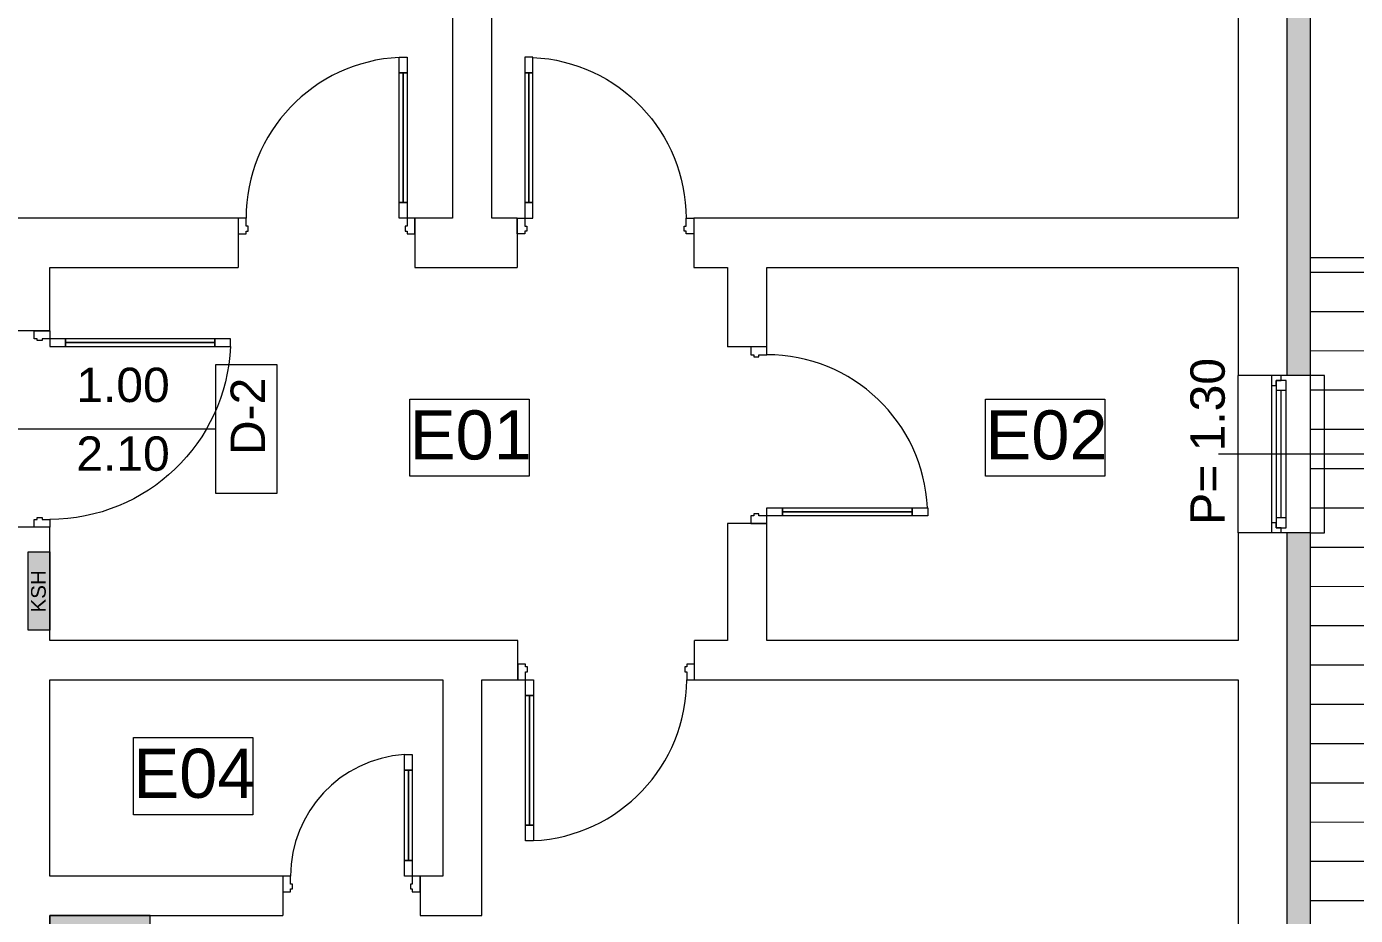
# Model space of a CAD drawing. Header units: feet. Extents: x 2796058 to 2855058, y -67651 to -26651.
# Drawn here: x 2828749 to 2835516, y -46059 to -41532 of the extents above; entities that cross this region are included whole.
import ezdxf
from ezdxf.enums import TextEntityAlignment as Align

# ---------------------------------------------------------------- set-up
doc = ezdxf.new("R2010")
doc.units = ezdxf.units.FT
doc.header["$MEASUREMENT"] = 0
doc.layers.add('0_muret e jashtme', color=7, linetype='Continuous')
doc.layers.add('Dimensioning - General', color=7, linetype='Continuous')
for name, color, linetype, lineweight in [('0_muret e jashtme_Pen_No__1', 7, 'Continuous', 0), ('ARCHICAD Door Markers_Pen_No__60', 230, 'Continuous', 0), ('ARCHICAD Doors_Pen_No__1', 7, 'Continuous', 0), ('ARCHICAD Doors_Pen_No__60', 230, 'Continuous', 0), ('ARCHICAD Window Markers_Pen_No__20', 1, 'Continuous', 0), ('ARCHICAD Windows_Pen_No__20', 1, 'Continuous', 0), ('Dimensioning - General_Pen_No__1', 7, 'Continuous', 0), ('Shell - Roof_Pen_No__1', 7, 'Continuous', 0), ('Structural - Bearing_Pen_No__1', 7, 'Continuous', 0), ('Text blocks_Pen_No__1', 7, 'Continuous', 0), ('Text blocks_Pen_No__2', 8, 'Continuous', 0)]:
    doc.layers.add(name, color=color, linetype=linetype, lineweight=lineweight)
for name, color, linetype, lineweight, true_color in [('0_muret e jashtme_Pen_No__14', 7, 'Continuous', 0, 0xbd8b17), ('Structural - Bearing_Pen_No__105', 7, 'Continuous', 0, 0xcae6ff), ('Structural - Bearing_Pen_No__65', 7, 'Continuous', 0, 0x80c2ff)]:
    doc.layers.add(name, color=color, linetype=linetype, lineweight=lineweight, true_color=true_color)
doc.styles.add('GENERATED_STYLE_1', font='arial.ttf')
doc.dimstyles.new('GENERATED_STYLE__1', dxfattribs={"dimtxt": 250, "dimasz": 190, "dimexe": 0.18, "dimexo": 3, "dimgap": 0.09, "dimtad": 1, "dimtih": 1, "dimtoh": 1, "dimlfac": 0.001, "dimzin": 0, "dimdsep": 46, "dimtxsty": 'GENERATED_STYLE_1', "dimblk": 'ARROWHEAD_2', "dimblk1": 'ARROWHEAD_2', "dimblk2": 'ARROWHEAD_2', "dimcen": 0.09, "dimclrd": 7, "dimclre": 7, "dimclrt": 7, "dimadec": 0, "dimazin": 0, "dimtfac": 1, "dimtdec": 4, "dimtmove": 0, "dimatfit": 3, "dimfxl": 1, "dimtolj": 1, "dimtzin": 0, "dimarcsym": 0})
doc.dimstyles.new('GENERATED_STYLE__2', dxfattribs={"dimtxt": 250, "dimasz": 190, "dimexe": 0.18, "dimexo": 3, "dimgap": 0.09, "dimtad": 1, "dimlfac": 0.001, "dimzin": 0, "dimdsep": 46, "dimtxsty": 'GENERATED_STYLE_1', "dimblk": 'ARROWHEAD_2', "dimblk1": 'ARROWHEAD_2', "dimblk2": 'ARROWHEAD_2', "dimcen": 0.09, "dimclrd": 7, "dimclre": 7, "dimclrt": 7, "dimadec": 0, "dimazin": 0, "dimtfac": 1, "dimtdec": 4, "dimtmove": 0, "dimatfit": 3, "dimfxl": 1, "dimtolj": 1, "dimtzin": 0, "dimarcsym": 0})
pattern_1 = [(90, (2247653.822, -76424.967), (-34.6410162, 0), [20, -40]), (90, (2247636.502, -76394.967), (-34.6410162, 0), [20, -40]), (150, (2247653.822, -76404.967), (17.320508, 30), [20, -40]), (150, (2247619.18, -76404.967), (17.320508, 30), [20, -40]), (210, (2247653.822, -76424.967), (-17.320508, 30), [20, -40]), (210, (2247619.18, -76424.967), (-17.320508, 30), [20, -40])]

# ---------------------------------------------------------------- blocks, each defined once
blk = doc.blocks.new('Window 22')
at = {"layer": 'ARCHICAD Windows_Pen_No__20', "color": 1, "linetype": 'Continuous', "lineweight": 0}
for p, q in [((-400, 150), (-400, 220)), ((-400, 220), (400, 220)), ((400, 220), (400, 150)), ((-400, 150), (-400, 30)), ((400, 150), (400, 30)), ((-400, 30), (-400, 0)), ((-400, 0), (-375, 0)), ((-400, 0), (-400, -50)), ((-400, 0), (-400, -50)), ((-375, 25), (-325, 25)), ((-375, -25), (-375, 25)), ((-375, 0), (-375, -25)), ((-325, 25), (325, 25)), ((-325, 25), (-325, -25)), ((-325, 25), (325, 25)), ((-325, 0), (325, 0)), ((325, -25), (325, 25)), ((325, 25), (375, 25)), ((375, 25), (375, -25)), ((375, -25), (375, 0)), ((375, 0), (400, 0)), ((400, 30), (400, 0)), ((400, 0), (400, -50)), ((400, 0), (400, -50)), ((-350, -50), (-400, -50)), ((-400, -50), (-400, -220)), ((-375, -25), (-350, -25)), ((-325, -25), (-375, -25)), ((-350, -25), (-350, -50)), ((350, -50), (-350, -50)), ((325, -25), (-325, -25)), ((375, -25), (325, -25)), ((350, -50), (350, -25)), ((350, -25), (375, -25)), ((400, -50), (350, -50)), ((400, -50), (400, -220)), ((-400, -220), (400, -220))]:
    blk.add_line(p, q, dxfattribs=at)
blk = doc.blocks.new('W Marker 22')
at = {"layer": 'ARCHICAD Window Markers_Pen_No__20', "color": 1, "linetype": 'Continuous', "lineweight": 0}
for p, q in [((354.4, 975), (-354.4, 975)), ((-354.4, 975), (-354.4, 725)), ((354.4, 725), (354.4, 975)), ((-354.4, 725), (354.4, 725)), ((0, 725), (0, -470))]:
    blk.add_line(p, q, dxfattribs=at)
at = {"layer": 'ARCHICAD Window Markers_Pen_No__20', "color": 1, "lineweight": 0, "style": 'GENERATED_STYLE_1'}
for tag, rotation, p in [('AC_MarkerText_1', 180, (220, 1054.6)), ('AC_MarkerText_2_0', 270, (-322.5, 657.1)), ('AC_MarkerText_2_1', 270, (27.5, 657.1)), ('AC_MarkerText_4', 180, (416.8, -328))]:
    blk.add_attdef(tag, text='', height=175, rotation=rotation, dxfattribs=at).set_placement(p, align=Align.BOTTOM_LEFT)
blk = doc.blocks.new('Wall_6', base_point=(2834918.2, -38858.5))
at = {"layer": '0_muret e jashtme_Pen_No__14', "linetype": 'Continuous', "lineweight": 0, "true_color": 0xbd8b17}
h = blk.add_hatch(dxfattribs=at)
h.set_pattern_fill('STYROFOAM_SM_INSULATION', color=42, style=0, pattern_type=2)
h.set_pattern_definition(pattern_1)
h.paths.add_polyline_path([(2835168.2, -38858.5), (2835168.2, -43309.5), (2835288.2, -43309.5), (2835288.2, -38858.5)])
h = blk.add_hatch(dxfattribs=at)
h.set_pattern_fill('STYROFOAM_SM_INSULATION', color=42, style=0, pattern_type=2)
h.set_pattern_definition(pattern_1)
h.paths.add_polyline_path([(2835288.2, -44109.5), (2835168.2, -44109.5), (2835168.2, -49208.5), (2835288.2, -49328.5)])
at = {"layer": '0_muret e jashtme_Pen_No__1', "color": 7, "linetype": 'Continuous', "lineweight": 0}
for p, q in [((2835168.2, -43309.5), (2835168.2, -38858.5)), ((2835088.2, -43309.5), (2834918.2, -43309.5)), ((2835138.2, -43309.5), (2835088.2, -43309.5)), ((2835168.2, -43309.5), (2835138.2, -43309.5)), ((2835288.2, -43309.5), (2835168.2, -43309.5)), ((2835088.2, -44109.5), (2834918.2, -44109.5)), ((2835138.2, -44109.5), (2835088.2, -44109.5)), ((2835168.2, -44109.5), (2835138.2, -44109.5)), ((2835168.2, -49208.5), (2835168.2, -44109.5)), ((2835288.2, -44109.5), (2835168.2, -44109.5))]:
    blk.add_line(p, q, dxfattribs=at)
at = {"layer": '0_muret e jashtme_Pen_No__1', "color": 7, "linetype": 'Continuous', "lineweight": 0, "flags": 128}
for points in [[(2834918.2, -38858.5), (2834918.2, -42508.5)], [(2835288.2, -43309.5), (2835288.2, -38858.5)], [(2834918.2, -42758.5), (2834918.2, -43309.5)], [(2834918.2, -44109.5), (2834918.2, -44658.5)], [(2835288.2, -49328.5), (2835288.2, -44109.5)], [(2834918.2, -44858.5), (2834918.2, -48958.5)]]:
    blk.add_lwpolyline(points, dxfattribs=at)
at = {"layer": 'ARCHICAD Window Markers_Pen_No__20', "color": 1, "linetype": 'Continuous', "lineweight": 0}
ref = blk.add_blockref('W Marker 22', (2835288.2, -43709.5), dxfattribs=dict(at, rotation=270))
ref.add_attrib('AC_MarkerText_1', 'ë-6', dxfattribs={"color": 1, "lineweight": 0, "height": 175, "rotation": 90, "style": 'GENERATED_STYLE_1'}).set_placement((2836285.7, -43872.4), align=Align.BOTTOM_LEFT)
ref.add_attrib('AC_MarkerText_2', '80', dxfattribs={"color": 1, "lineweight": 0, "height": 175, "rotation": 360, "style": 'GENERATED_STYLE_1'}).set_placement((2835622.6, -43974.9), align=Align.BOTTOM_LEFT)
ref.add_attrib('AC_MarkerText_2_1', '80', dxfattribs={"color": 1, "lineweight": 0, "height": 175, "rotation": 360, "style": 'GENERATED_STYLE_1'}).set_placement((2835622.6, -43624.9), align=Align.BOTTOM_LEFT)
ref.add_attrib('AC_MarkerText_4', 'P= 1.30', dxfattribs={"color": 1, "lineweight": 0, "height": 175, "rotation": 90, "style": 'GENERATED_STYLE_1'}).set_placement((2834903.2, -44069.3), align=Align.BOTTOM_LEFT)
at = {"layer": 'ARCHICAD Windows_Pen_No__20', "color": 1, "linetype": 'Continuous', "lineweight": 0, "xscale": -1, "zscale": 1000, "rotation": 269.9999999521411}
blk.add_blockref('Window 22', (2835138.2, -43709.5), dxfattribs=at)
blk = doc.blocks.new('Wall_9', base_point=(2831118.2, -38858.5))
at = {"layer": '0_muret e jashtme_Pen_No__1', "color": 7, "linetype": 'Continuous', "lineweight": 0, "flags": 128}
for points in [[(2830918.2, -38858.5), (2830918.2, -42508.5)], [(2831118.2, -42508.5), (2831118.2, -38858.5)]]:
    blk.add_lwpolyline(points, dxfattribs=at)
blk = doc.blocks.new('Storefront 22')
at = {"layer": 'ARCHICAD Doors_Pen_No__1', "color": 7, "linetype": 'Continuous', "lineweight": 0}
for p, q in [((370, 740), (370, 820)), ((370, 820), (410, 820)), ((410, 820), (410, 740)), ((370, 740), (390, 740)), ((370, 80), (370, 740)), ((410, 740), (370, 740)), ((390, 740), (410, 740)), ((390, 80), (390, 740)), ((390, 740), (390, 80)), ((390, 740), (390, 80)), ((410, 740), (410, 80)), ((390, 80), (370, 80)), ((370, 0), (370, 80)), ((370, 80), (410, 80)), ((410, 80), (390, 80)), ((410, 80), (410, 0)), ((-450, 0), (-450, -80)), ((-410, 0), (-450, 0)), ((-450, 0), (-450, -80)), ((-450, 0), (-450, -80)), ((-410, -40), (-410, 0)), ((410, 0), (370, 0)), ((410, 0), (410, -40)), ((450, 0), (410, 0)), ((450, -80), (450, 0)), ((450, 0), (450, -80)), ((450, 0), (450, -80)), ((-400, -40), (-410, -40)), ((-410, -80), (-410, -65.4)), ((-410, -65.4), (-400, -65.4)), ((-400, -65.4), (-400, -40)), ((410, -40), (400, -40)), ((400, -40), (400, -65.4)), ((400, -65.4), (410, -65.4)), ((410, -65.4), (410, -80)), ((-450, -80), (-410, -80)), ((-450, -80), (-450, -250)), ((410, -80), (450, -80)), ((450, -80), (450, -250))]:
    blk.add_line(p, q, dxfattribs=at)
blk.add_arc((410, 0), 820, 92.79603, 180, dxfattribs=at)
blk = doc.blocks.new('Wall_11', base_point=(2834918.2, -42508.5))
at = {"layer": '0_muret e jashtme_Pen_No__1', "color": 7, "linetype": 'Continuous', "lineweight": 0}
for p, q in [((2829827, -42508.5), (2829827, -42588.5)), ((2830727, -42508.5), (2830727, -42588.5)), ((2831247.4, -42508.5), (2831247.4, -42588.5)), ((2832147.4, -42508.5), (2832147.4, -42588.5)), ((2829827, -42588.5), (2829827, -42758.5)), ((2830727, -42588.5), (2830727, -42758.5)), ((2831247.4, -42588.5), (2831247.4, -42758.5)), ((2832147.4, -42588.5), (2832147.4, -42758.5))]:
    blk.add_line(p, q, dxfattribs=at)
at = {"layer": '0_muret e jashtme_Pen_No__1', "color": 7, "linetype": 'Continuous', "lineweight": 0, "flags": 128}
for points in [[(2829827, -42508.5), (2827568.2, -42508.5)], [(2830918.2, -42508.5), (2830727, -42508.5)], [(2831247.4, -42508.5), (2831118.2, -42508.5)], [(2834918.2, -42508.5), (2832147.4, -42508.5)], [(2828868.2, -42758.5), (2829827, -42758.5)], [(2830727, -42758.5), (2831247.4, -42758.5)], [(2832147.4, -42758.5), (2832318.2, -42758.5)], [(2832518.2, -42758.5), (2834918.2, -42758.5)]]:
    blk.add_lwpolyline(points, dxfattribs=at)
at = {"layer": 'ARCHICAD Doors_Pen_No__1', "color": 7, "linetype": 'Continuous', "lineweight": 0, "zscale": 1000}
blk.add_blockref('Storefront 22', (2830277, -42508.5), dxfattribs=at)
at = {"layer": 'ARCHICAD Doors_Pen_No__1', "color": 7, "linetype": 'Continuous', "lineweight": 0, "xscale": -1, "zscale": 1000}
blk.add_blockref('Storefront 22', (2831697.4, -42508.5), dxfattribs=at)
blk = doc.blocks.new('Storefront 22_2')
at = {"layer": 'ARCHICAD Doors_Pen_No__60', "color": 230, "linetype": 'Continuous', "lineweight": 0}
for p, q in [((420, 840), (420, 920)), ((420, 920), (460, 920)), ((460, 920), (460, 840)), ((420, 840), (440, 840)), ((420, 80), (420, 840)), ((460, 840), (420, 840)), ((440, 840), (460, 840)), ((440, 80), (440, 840)), ((440, 840), (440, 80)), ((440, 840), (440, 80)), ((460, 840), (460, 80)), ((440, 80), (420, 80)), ((420, 0), (420, 80)), ((420, 80), (460, 80)), ((460, 80), (440, 80)), ((460, 80), (460, 0)), ((-500, 0), (-500, -80)), ((-460, 0), (-500, 0)), ((-500, 0), (-500, -80)), ((-500, 0), (-500, -80)), ((-460, -40), (-460, 0)), ((460, 0), (420, 0)), ((460, 0), (460, -40)), ((500, 0), (460, 0)), ((500, -80), (500, 0)), ((500, 0), (500, -80)), ((500, 0), (500, -80)), ((-450, -40), (-460, -40)), ((-460, -80), (-460, -65.4)), ((-460, -65.4), (-450, -65.4)), ((-450, -65.4), (-450, -40)), ((460, -40), (450, -40)), ((450, -40), (450, -65.4)), ((450, -65.4), (460, -65.4)), ((460, -65.4), (460, -80)), ((-500, -80), (-460, -80)), ((-500, -80), (-500, -250)), ((460, -80), (500, -80)), ((500, -80), (500, -250))]:
    blk.add_line(p, q, dxfattribs=at)
blk.add_arc((460, 0), 920, 92.49191, 180, dxfattribs=at)
blk = doc.blocks.new('D Marker 22_2')
at = {"layer": 'ARCHICAD Door Markers_Pen_No__60', "color": 230, "linetype": 'Continuous', "lineweight": 0}
for p, q in [((0, -1092.9), (0, 300)), ((-327.2, -1092.9), (-327.2, -1407.1)), ((327.2, -1092.9), (-327.2, -1092.9)), ((327.2, -1407.1), (327.2, -1092.9)), ((-327.2, -1407.1), (327.2, -1407.1))]:
    blk.add_line(p, q, dxfattribs=at)
at = {"layer": 'ARCHICAD Door Markers_Pen_No__60', "color": 230, "lineweight": 0, "style": 'GENERATED_STYLE_1'}
for tag, rotation, p in [('AC_MarkerText_3', 270, (-322.5, -327.3)), ('A', 270, (27.5, -327.3)), ('AC_MarkerText_1', 180, (192.8, -1042.5))]:
    blk.add_attdef(tag, text='', height=175, rotation=rotation, dxfattribs=at).set_placement(p, align=Align.BOTTOM_LEFT)
blk = doc.blocks.new('Wall_20', base_point=(2828868.2, -48058.5))
at = {"layer": '0_muret e jashtme_Pen_No__1', "color": 7, "linetype": 'Continuous', "lineweight": 0}
for p, q in [((2828788.2, -43081.6), (2828618.2, -43081.6)), ((2828868.2, -43081.6), (2828788.2, -43081.6)), ((2828788.2, -44081.6), (2828618.2, -44081.6)), ((2828868.2, -44081.6), (2828788.2, -44081.6))]:
    blk.add_line(p, q, dxfattribs=at)
at = {"layer": '0_muret e jashtme_Pen_No__1', "color": 7, "linetype": 'Continuous', "lineweight": 0, "flags": 128}
for points in [[(2828618.2, -42758.5), (2828618.2, -43081.6)], [(2828868.2, -43081.6), (2828868.2, -42758.5)], [(2828618.2, -44081.6), (2828618.2, -48058.5)], [(2828868.2, -44658.5), (2828868.2, -44081.6)], [(2828868.2, -45858.5), (2828868.2, -44858.5)], [(2828868.2, -48058.5), (2828868.2, -46058.5)]]:
    blk.add_lwpolyline(points, dxfattribs=at)
at = {"layer": 'ARCHICAD Door Markers_Pen_No__60', "color": 230, "linetype": 'Continuous', "lineweight": 0}
ref = blk.add_blockref('D Marker 22_2', (2828618.2, -43581.6), dxfattribs=dict(at, rotation=90))
ref.add_attrib('A', '1.00', dxfattribs={"color": 230, "lineweight": 0, "height": 175, "rotation": 360, "style": 'GENERATED_STYLE_1'}).set_placement((2829002.6, -43496.9), align=Align.BOTTOM_LEFT)
ref.add_attrib('AC_MarkerText_1', 'D-2', dxfattribs={"color": 230, "lineweight": 0, "height": 175, "rotation": 90, "style": 'GENERATED_STYLE_1'}).set_placement((2830015.7, -43714.4), align=Align.BOTTOM_LEFT)
ref.add_attrib('AC_MarkerText_3', '2.10', dxfattribs={"color": 230, "lineweight": 0, "height": 175, "rotation": 360, "style": 'GENERATED_STYLE_1'}).set_placement((2829002.6, -43846.9), align=Align.BOTTOM_LEFT)
at = {"layer": 'ARCHICAD Doors_Pen_No__60', "color": 230, "linetype": 'Continuous', "lineweight": 0, "xscale": -1, "zscale": 1000, "rotation": 270}
blk.add_blockref('Storefront 22_2', (2828868.2, -43581.6), dxfattribs=at)
blk = doc.blocks.new('Storefront 22_3')
at = {"layer": 'ARCHICAD Doors_Pen_No__1', "color": 7, "linetype": 'Continuous', "lineweight": 0}
for p, q in [((370, 740), (370, 820)), ((370, 820), (410, 820)), ((410, 820), (410, 740)), ((370, 740), (390, 740)), ((370, 80), (370, 740)), ((410, 740), (370, 740)), ((390, 740), (410, 740)), ((390, 80), (390, 740)), ((390, 740), (390, 80)), ((390, 740), (390, 80)), ((410, 740), (410, 80)), ((390, 80), (370, 80)), ((370, 0), (370, 80)), ((370, 80), (410, 80)), ((410, 80), (390, 80)), ((410, 80), (410, 0)), ((-450, 0), (-450, -80)), ((-410, 0), (-450, 0)), ((-450, 0), (-450, -80)), ((-450, 0), (-450, -80)), ((-410, -40), (-410, 0)), ((410, 0), (370, 0)), ((410, 0), (410, -40)), ((450, 0), (410, 0)), ((450, -80), (450, 0)), ((450, 0), (450, -80)), ((450, 0), (450, -80)), ((-400, -40), (-410, -40)), ((-410, -80), (-410, -65.4)), ((-410, -65.4), (-400, -65.4)), ((-400, -65.4), (-400, -40)), ((410, -40), (400, -40)), ((400, -40), (400, -65.4)), ((400, -65.4), (410, -65.4)), ((410, -65.4), (410, -80)), ((-450, -80), (-410, -80)), ((-450, -80), (-450, -200)), ((410, -80), (450, -80)), ((450, -80), (450, -200))]:
    blk.add_line(p, q, dxfattribs=at)
blk.add_arc((410, 0), 820, 92.79603, 180, dxfattribs=at)
blk = doc.blocks.new('Wall_25', base_point=(2832318.2, -42508.5))
at = {"layer": '0_muret e jashtme_Pen_No__1', "color": 7, "linetype": 'Continuous', "lineweight": 0}
for p, q in [((2832438.2, -43163.3), (2832318.2, -43163.3)), ((2832518.2, -43163.3), (2832438.2, -43163.3)), ((2832438.2, -44063.3), (2832318.2, -44063.3)), ((2832518.2, -44063.3), (2832438.2, -44063.3))]:
    blk.add_line(p, q, dxfattribs=at)
at = {"layer": '0_muret e jashtme_Pen_No__1', "color": 7, "linetype": 'Continuous', "lineweight": 0, "flags": 128}
for points in [[(2832318.2, -42758.5), (2832318.2, -43163.3)], [(2832518.2, -43163.3), (2832518.2, -42758.5)], [(2832318.2, -44063.3), (2832318.2, -44658.5)], [(2832518.2, -44658.5), (2832518.2, -44063.3)]]:
    blk.add_lwpolyline(points, dxfattribs=at)
at = {"layer": 'ARCHICAD Doors_Pen_No__1', "color": 7, "linetype": 'Continuous', "lineweight": 0, "zscale": 1000, "rotation": 270}
blk.add_blockref('Storefront 22_3', (2832518.2, -43613.3), dxfattribs=at)
blk = doc.blocks.new('Wall_26', base_point=(2834918.2, -44658.5))
at = {"layer": '0_muret e jashtme_Pen_No__1', "color": 7, "linetype": 'Continuous', "lineweight": 0}
for p, q in [((2831250.7, -44778.5), (2831250.7, -44658.5)), ((2832150.7, -44778.5), (2832150.7, -44658.5)), ((2831250.7, -44858.5), (2831250.7, -44778.5)), ((2832150.7, -44858.5), (2832150.7, -44778.5))]:
    blk.add_line(p, q, dxfattribs=at)
at = {"layer": '0_muret e jashtme_Pen_No__1', "color": 7, "linetype": 'Continuous', "lineweight": 0, "flags": 128}
for points in [[(2831250.7, -44658.5), (2828868.2, -44658.5)], [(2832318.2, -44658.5), (2832150.7, -44658.5)], [(2834918.2, -44658.5), (2832518.2, -44658.5)], [(2828868.2, -44858.5), (2830868.2, -44858.5)], [(2831068.2, -44858.5), (2831250.7, -44858.5)], [(2832150.7, -44858.5), (2834918.2, -44858.5)]]:
    blk.add_lwpolyline(points, dxfattribs=at)
at = {"layer": 'ARCHICAD Doors_Pen_No__1', "color": 7, "linetype": 'Continuous', "lineweight": 0, "zscale": 1000, "rotation": 180}
blk.add_blockref('Storefront 22_3', (2831700.7, -44858.5), dxfattribs=at)
blk = doc.blocks.new('Wall_27', base_point=(2830868.2, -44658.5))
at = {"layer": '0_muret e jashtme_Pen_No__1', "color": 7, "linetype": 'Continuous', "lineweight": 0, "flags": 128}
for points in [[(2830868.2, -44858.5), (2830868.2, -45858.5)], [(2831068.2, -46058.5), (2831068.2, -44858.5)]]:
    blk.add_lwpolyline(points, dxfattribs=at)
blk = doc.blocks.new('Storefront 22_4')
at = {"layer": 'ARCHICAD Doors_Pen_No__1', "color": 7, "linetype": 'Continuous', "lineweight": 0}
for p, q in [((270, 540), (270, 620)), ((270, 620), (310, 620)), ((310, 620), (310, 540)), ((270, 540), (290, 540)), ((270, 80), (270, 540)), ((310, 540), (270, 540)), ((290, 540), (310, 540)), ((290, 80), (290, 540)), ((290, 540), (290, 80)), ((290, 540), (290, 80)), ((310, 540), (310, 80)), ((290, 80), (270, 80)), ((270, 0), (270, 80)), ((270, 80), (310, 80)), ((310, 80), (290, 80)), ((310, 80), (310, 0)), ((-350, 0), (-350, -80)), ((-310, 0), (-350, 0)), ((-350, 0), (-350, -80)), ((-350, 0), (-350, -80)), ((-310, -40), (-310, 0)), ((310, 0), (270, 0)), ((310, 0), (310, -40)), ((350, 0), (310, 0)), ((350, -80), (350, 0)), ((350, 0), (350, -80)), ((350, 0), (350, -80)), ((-300, -40), (-310, -40)), ((-310, -80), (-310, -65.4)), ((-310, -65.4), (-300, -65.4)), ((-300, -65.4), (-300, -40)), ((310, -40), (300, -40)), ((300, -40), (300, -65.4)), ((300, -65.4), (310, -65.4)), ((310, -65.4), (310, -80)), ((-350, -80), (-310, -80)), ((-350, -80), (-350, -200)), ((310, -80), (350, -80)), ((350, -80), (350, -200))]:
    blk.add_line(p, q, dxfattribs=at)
blk.add_arc((310, 0), 620, 93.69907, 180, dxfattribs=at)
blk = doc.blocks.new('Wall_28', base_point=(2830868.2, -45858.5))
at = {"layer": '0_muret e jashtme_Pen_No__1', "color": 7, "linetype": 'Continuous', "lineweight": 0}
for p, q in [((2830053.6, -45858.5), (2830053.6, -45938.5)), ((2830753.6, -45858.5), (2830753.6, -45938.5)), ((2830053.6, -45938.5), (2830053.6, -46058.5)), ((2830753.6, -45938.5), (2830753.6, -46058.5))]:
    blk.add_line(p, q, dxfattribs=at)
at = {"layer": '0_muret e jashtme_Pen_No__1', "color": 7, "linetype": 'Continuous', "lineweight": 0, "flags": 128}
for points in [[(2830053.6, -45858.5), (2828868.2, -45858.5)], [(2830868.2, -45858.5), (2830753.6, -45858.5)], [(2828868.2, -46058.5), (2830053.6, -46058.5)], [(2830753.6, -46058.5), (2831068.2, -46058.5)]]:
    blk.add_lwpolyline(points, dxfattribs=at)
at = {"layer": 'ARCHICAD Doors_Pen_No__1', "color": 7, "linetype": 'Continuous', "lineweight": 0, "zscale": 1000}
blk.add_blockref('Storefront 22_4', (2830403.6, -45858.5), dxfattribs=at)
blk = doc.blocks.new('*D99', base_point=(2247653.8, -76425))
at = {"layer": 'Dimensioning - General_Pen_No__1', "color": 7, "linetype": 'Continuous', "lineweight": 0, "transparency": 16777216}
for p, q in [((2804018.2, -33472.7), (2804018.2, -33847.7)), ((2835288.2, -33472.7), (2835288.2, -33847.7)), ((2804090.3, -33535.2), (2803946, -33785.2)), ((2835216, -33785.2), (2835360.3, -33535.2)), ((2804018.2, -33660.2), (2803895.9, -33660.2)), ((2835288.2, -33660.2), (2804018.2, -33660.2)), ((2835410.4, -33660.2), (2835288.2, -33660.2))]:
    blk.add_line(p, q, dxfattribs=at)
at = {"layer": 'Dimensioning - General_Pen_No__1', "color": 7, "lineweight": 0, "transparency": 16777216, "insert": (2819225.7, -33610.2), "char_height": 250, "attachment_point": 7, "style": 'GENERATED_STYLE_1'}
blk.add_mtext('\\A1;31.20', dxfattribs=at)
blk = doc.blocks.new('ARROWHEAD_2')
at = {"color": 0, "linetype": 'Continuous', "lineweight": 0}
for p, q in [((-0.378, -0.655), (0.378, 0.655)), ((0, 0), (-1, 0))]:
    blk.add_line(p, q, dxfattribs=at)
blk = doc.blocks.new('*D103', base_point=(2247653.8, -76425))
at = {"layer": 'Dimensioning - General_Pen_No__1', "color": 7, "linetype": 'Continuous', "lineweight": 0, "transparency": 16777216}
for p, q in [((2838728.8, -35530.7), (2838478.8, -35386.4)), ((2838603.8, -35336.3), (2838603.8, -35458.5)), ((2838416.3, -35458.5), (2838791.3, -35458.5)), ((2838603.8, -35458.5), (2838603.8, -38358.5)), ((2838728.8, -38430.7), (2838478.8, -38286.4)), ((2838416.3, -38358.5), (2838791.3, -38358.5)), ((2838603.8, -38358.5), (2838603.8, -49140.1))]:
    blk.add_line(p, q, dxfattribs=at)
at = {"layer": 'Dimensioning - General_Pen_No__1', "color": 7, "lineweight": 0, "transparency": 16777216, "insert": (2838553.8, -37241.1), "char_height": 250, "attachment_point": 7, "rotation": 90, "style": 'GENERATED_STYLE_1'}
blk.add_mtext('\\A1;3.10', dxfattribs=at)

msp = doc.modelspace()

# ---------------------------------------------------------------- hatches: boundary and pattern name
at = {"layer": 'Structural - Bearing_Pen_No__1', "linetype": 'Continuous', "lineweight": 0}
h = msp.add_hatch(color=9, dxfattribs=at)
h.paths.add_polyline_path([(2829378.173, -46058.549), (2828868.173, -46058.549), (2828868.173, -47218.549), (2829378.173, -47218.549)])
h.paths.add_polyline_path([(2828968.173, -47118.549), (2829278.173, -47118.549), (2829278.173, -46158.549), (2828968.173, -46158.549)], flags=0)
at = {"layer": 'Structural - Bearing_Pen_No__105', "linetype": 'Continuous', "lineweight": 0, "true_color": 0xcae6ff}
h = msp.add_hatch(dxfattribs=at)
h.set_pattern_fill('SOLDIER_COURSE', color=254, style=0, pattern_type=2)
h.set_pattern_definition([(179.9597, (2836468.17, -46583.55), (0.141, 200), [])])
h.paths.add_polyline_path([(2835288.173, -42708.549), (2836318.173, -42708.549), (2836318.173, -45958.549), (2837718.173, -45958.549), (2837718.173, -47758.549), (2836318.173, -47758.549), (2836318.173, -50458.549), (2835288.173, -49334.913)])
at = {"layer": 'Structural - Bearing_Pen_No__65', "linetype": 'Continuous', "lineweight": 0, "true_color": 0x80c2ff}
msp.add_hatch(color=151, dxfattribs=at).paths.add_polyline_path([(2828868.173, -44606.575), (2828758.173, -44606.575), (2828758.173, -44206.575), (2828868.173, -44206.575)])

# ---------------------------------------------------------------- linework, layer by layer
at = {"layer": 'Shell - Roof_Pen_No__1', "color": 7, "linetype": 'Continuous', "lineweight": 0}
for p, q in [((2828758.173, -44206.575), (2828868.173, -44206.575)), ((2828758.173, -44606.575), (2828758.173, -44206.575)), ((2828868.173, -44206.575), (2828868.173, -44606.575)), ((2828868.173, -44606.575), (2828758.173, -44606.575)), ((2829378.173, -46058.549), (2828868.173, -46058.549)), ((2828868.173, -46058.549), (2828868.173, -47218.549)), ((2829378.173, -47218.549), (2829378.173, -46058.549))]:
    msp.add_line(p, q, dxfattribs=at)
at = {"layer": 'Structural - Bearing_Pen_No__1', "color": 7, "linetype": 'Continuous', "lineweight": 0, "flags": 128}
for points in [[(2835288.173, -42708.549), (2836318.173, -42708.549), (2836318.173, -45958.549), (2837718.173, -45958.549), (2837718.173, -47758.549), (2836318.173, -47758.549), (2836318.173, -50458.549), (2835288.173, -49334.913)], [(2828868.173, -44606.575), (2828758.173, -44606.575), (2828758.173, -44206.575), (2828868.173, -44206.575)], [(2829378.173, -46058.549), (2828868.173, -46058.549), (2828868.173, -47218.549), (2829378.173, -47218.549)]]:
    msp.add_lwpolyline(points, close=True, dxfattribs=at)
at = {"layer": 'Text blocks_Pen_No__2', "color": 8, "linetype": 'Continuous', "lineweight": 0, "flags": 128}
for points in [[(2830700.534, -43429.693), (2831308.535, -43429.693), (2831308.535, -43822.551), (2830700.534, -43822.551)], [(2833632.562, -43429.693), (2834240.562, -43429.693), (2834240.562, -43822.551), (2833632.562, -43822.551)], [(2829293.369, -45152.68), (2829901.372, -45152.68), (2829901.372, -45545.537), (2829293.369, -45545.537)]]:
    msp.add_lwpolyline(points, close=True, dxfattribs=at)

# ---------------------------------------------------------------- block references
at = {"layer": '0_muret e jashtme', "color": 7, "lineweight": 0}
for name, p in [('Wall_9', (2831118.173, -38858.549)), ('Wall_6', (2834918.173, -38858.549)), ('Wall_11', (2834918.173, -42508.549)), ('Wall_20', (2828868.173, -48058.549)), ('Wall_25', (2832318.173, -42508.549)), ('Wall_26', (2834918.173, -44658.549)), ('Wall_27', (2830868.173, -44658.549)), ('Wall_28', (2830868.173, -45858.549))]:
    msp.add_blockref(name, p, dxfattribs=at)

# ---------------------------------------------------------------- texts
at = {"layer": 'Text blocks_Pen_No__1', "color": 7, "linetype": 'Continuous', "lineweight": 0, "insert": (2828772.091, -44516.036), "char_height": 75, "attachment_point": 1, "rotation": 90, "style": 'GENERATED_STYLE_1'}
msp.add_mtext('\\A1;KSH', dxfattribs=at)
at = {"layer": 'Text blocks_Pen_No__2', "color": 8, "linetype": 'Continuous', "lineweight": 0, "char_height": 250, "attachment_point": 1, "style": 'GENERATED_STYLE_1'}
for s, insert in [('\\A1;E01', (2830700.534, -43486.836)), ('\\A1;E02', (2833632.562, -43486.836)), ('\\A1;E04', (2829293.369, -45209.823))]:
    msp.add_mtext(s, dxfattribs=dict(at, insert=insert))

# ---------------------------------------------------------------- dimensions: what is measured, and where the dimension line sits
at = {"layer": 'Dimensioning - General', "color": 7, "linetype": 'Continuous', "lineweight": 0}
dim = msp.add_linear_dim(base=(2804018.173, -33660.232), p1=(2835288.173, -34266.922), p2=(2804018.173, -43991.934), angle=180, text='31.20', dimstyle='GENERATED_STYLE__1', dxfattribs=at)
dim.commit()
dim.dimension.update_dxf_attribs({"geometry": '*D99', "text_midpoint": (2819645.745, -33485.232), "dimtype": 160})
dim = msp.add_linear_dim(base=(2838603.753, -38358.549), p1=(2830818.173, -35458.549), p2=(2833627.834, -38358.549), angle=270, text='3.10', dimstyle='GENERATED_STYLE__2', dxfattribs=at)
dim.commit()
dim.dimension.update_dxf_attribs({"geometry": '*D103', "text_midpoint": (2838428.753, -36916.416), "dimtype": 160, "text_rotation": 90})

doc.saveas('drawing.dxf')
